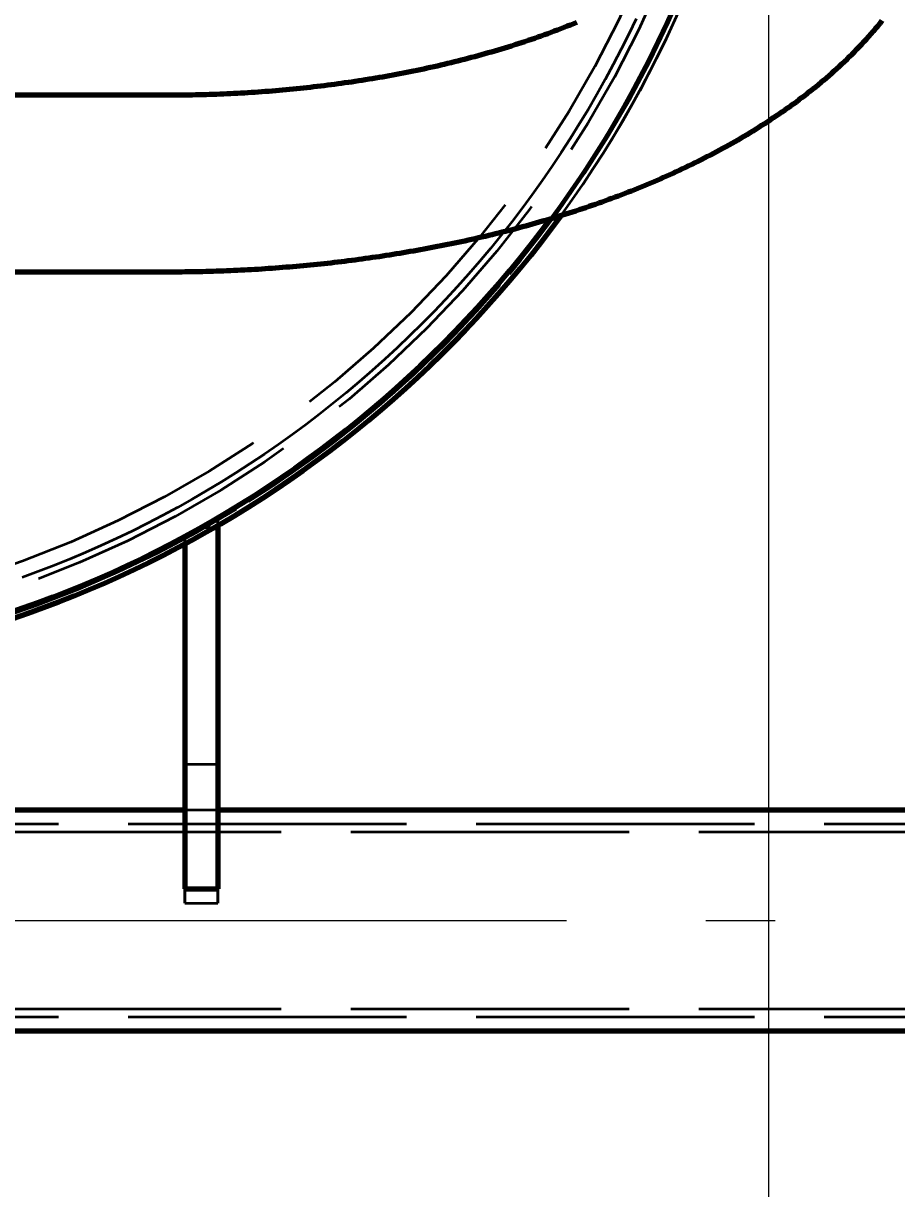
# Model space of a CAD drawing. Header units: millimetres. Extents: x 0 to 2382, y 0 to 420.
# Drawn here: x 168.29 to 180.84, y 120.15 to 136.89 of the extents above; entities that cross this region are included whole.
import ezdxf

# ---------------------------------------------------------------- set-up
doc = ezdxf.new("R2010")
doc.units = ezdxf.units.MM
doc.linetypes.add('IRAM-E-TRAZOS', pattern=[5, 4, -1])
doc.linetypes.add('IRAM-F-TRAZO-PUNTO', pattern=[20, 15, -2, 1, -2])
for name, color, linetype, lineweight in [('01-VISIBLE', 7, 'CONTINUOUS', 70), ('02-OCULTA', 4, 'IRAM-E-TRAZOS', 35), ('03-EJE', 1, 'IRAM-F-TRAZO-PUNTO', 18), ('04-COTA', 3, 'CONTINUOUS', 18)]:
    doc.layers.add(name, color=color, linetype=linetype, lineweight=lineweight)
doc.styles.add('ISO3098', font='isocpeur.ttf')
doc.dimstyles.new('FLAMA-IRAM', dxfattribs={"dimtxt": 3.5, "dimasz": 3.5, "dimexe": 2, "dimexo": 1.5, "dimgap": 1, "dimtad": 1, "dimdec": 1, "dimtxsty": 'ISO3098', "dimblk": 'IRAM_FLECHA', "dimblk1": 'IRAM_FLECHA', "dimblk2": 'IRAM_FLECHA', "dimcen": 2.5, "dimclrd": 256, "dimclre": 256, "dimclrt": 256, "dimazin": 3, "dimtfac": 1, "dimtmove": 0, "dimatfit": 3, "dimlwd": 18, "dimlwe": 18})

# ---------------------------------------------------------------- blocks, each defined once
blk = doc.blocks.new('IRAM_FLECHA')
blk.add_solid([(0, 0), (-1, 0.125), (-1, -0.125)])

msp = doc.modelspace()

# ---------------------------------------------------------------- linework, layer by layer
at = {"layer": '01-VISIBLE'}
for p, q in [((155.63, 135.858), (170.37, 135.858)), ((155.63, 133.318), (170.37, 133.318)), ((171.044, 129.646), (171.088, 129.646)), ((171.088, 129.671), (171.088, 129.646)), ((171.088, 129.646), (171.088, 124.451)), ((170.613, 129.405), (170.613, 124.451)), ((155.388, 125.588), (170.613, 125.588)), ((171.088, 125.588), (181.2, 125.588)), ((170.613, 124.451), (171.088, 124.451)), ((144.8, 122.413), (181.2, 122.413))]:
    msp.add_line(p, q, dxfattribs=at)
for points in [[(170.37, 133.318), (170.42, 133.318), (170.47, 133.318), (170.52, 133.318), (170.57, 133.318), (170.62, 133.319), (170.67, 133.32), (170.72, 133.32), (170.77, 133.321), (170.82, 133.322), (170.87, 133.323), (170.92, 133.325), (170.97, 133.326), (171.02, 133.327), (171.07, 133.329), (171.12, 133.331), (171.17, 133.333), (171.22, 133.335), (171.27, 133.337), (171.32, 133.339), (171.37, 133.341), (171.42, 133.343), (171.47, 133.346), (171.52, 133.349), (171.57, 133.351), (171.62, 133.354), (171.67, 133.357), (171.72, 133.36), (171.77, 133.364), (171.819, 133.367), (171.869, 133.371), (171.919, 133.374), (171.969, 133.378), (172.019, 133.382), (172.069, 133.386), (172.119, 133.39), (172.169, 133.394), (172.218, 133.398), (172.268, 133.403), (172.318, 133.407), (172.368, 133.412), (172.418, 133.417), (172.467, 133.422), (172.517, 133.427), (172.567, 133.432), (172.617, 133.437), (172.666, 133.443), (172.716, 133.448), (172.766, 133.454), (172.815, 133.46), (172.865, 133.466), (172.915, 133.472), (172.964, 133.478), (173.014, 133.484), (173.064, 133.491), (173.113, 133.497), (173.163, 133.504), (173.212, 133.511), (173.262, 133.518), (173.311, 133.525), (173.361, 133.532), (173.41, 133.539), (173.46, 133.547), (173.509, 133.554), (173.559, 133.562), (173.608, 133.57), (173.657, 133.578), (173.707, 133.586), (173.756, 133.594), (173.806, 133.602), (173.855, 133.611), (173.904, 133.619), (173.953, 133.628), (174.003, 133.637), (174.052, 133.646), (174.101, 133.655), (174.15, 133.664), (174.199, 133.674), (174.248, 133.683), (174.297, 133.693), (174.346, 133.702), (174.396, 133.712), (174.445, 133.722), (174.493, 133.733), (174.542, 133.743), (174.591, 133.753), (174.64, 133.764), (174.689, 133.775), (174.738, 133.786), (174.787, 133.797), (174.835, 133.808), (174.884, 133.819), (174.933, 133.83), (174.982, 133.842), (175.03, 133.854), (175.079, 133.866), (175.127, 133.878), (175.176, 133.89), (175.224, 133.902), (175.273, 133.914), (175.321, 133.927), (175.37, 133.94), (175.418, 133.953), (175.466, 133.966), (175.514, 133.979), (175.563, 133.992), (175.611, 134.005), (175.659, 134.019), (175.707, 134.033), (175.755, 134.047), (175.803, 134.061), (175.851, 134.075), (175.899, 134.089), (175.947, 134.104), (175.995, 134.119), (176.043, 134.133), (176.09, 134.148), (176.138, 134.163), (176.186, 134.179), (176.233, 134.194), (176.281, 134.21), (176.328, 134.226), (176.376, 134.242), (176.423, 134.258), (176.47, 134.274), (176.517, 134.29), (176.565, 134.307), (176.612, 134.324), (176.659, 134.341), (176.706, 134.358), (176.753, 134.375), (176.8, 134.392), (176.846, 134.41), (176.893, 134.428), (176.94, 134.446), (176.987, 134.464), (177.033, 134.482), (177.08, 134.5), (177.126, 134.519), (177.172, 134.538), (177.219, 134.557), (177.265, 134.576), (177.311, 134.595), (177.357, 134.615), (177.403, 134.635), (177.449, 134.654), (177.495, 134.675), (177.54, 134.695), (177.586, 134.715), (177.632, 134.736), (177.677, 134.757), (177.723, 134.778), (177.768, 134.799), (177.813, 134.82), (177.858, 134.842), (177.903, 134.864), (177.948, 134.886), (177.993, 134.908), (178.038, 134.93), (178.082, 134.953), (178.127, 134.976), (178.171, 134.999), (178.215, 135.022), (178.26, 135.045), (178.304, 135.069), (178.348, 135.093), (178.392, 135.117), (178.435, 135.141), (178.479, 135.166), (178.522, 135.19), (178.566, 135.215), (178.609, 135.24), (178.652, 135.266), (178.695, 135.291), (178.738, 135.317), (178.781, 135.343), (178.823, 135.369), (178.866, 135.396), (178.908, 135.423), (178.95, 135.449), (178.992, 135.477), (179.034, 135.504), (179.076, 135.532), (179.117, 135.56), (179.159, 135.588), (179.2, 135.616), (179.241, 135.645), (179.282, 135.673), (179.323, 135.703), (179.363, 135.732), (179.403, 135.761), (179.444, 135.791), (179.483, 135.821), (179.523, 135.852), (179.563, 135.882), (179.602, 135.913), (179.641, 135.944), (179.68, 135.976), (179.719, 136.007), (179.758, 136.039), (179.796, 136.071), (179.834, 136.104), (179.872, 136.136), (179.91, 136.169), (179.947, 136.203), (179.984, 136.236), (180.021, 136.27), (180.058, 136.304), (180.094, 136.338), (180.13, 136.373), (180.166, 136.408), (180.202, 136.443), (180.237, 136.478), (180.272, 136.514), (180.307, 136.55), (180.341, 136.586), (180.375, 136.623), (180.409, 136.66), (180.443, 136.697), (180.476, 136.734), (180.509, 136.772), (180.541, 136.81), (180.574, 136.848), (180.605, 136.886), (180.637, 136.925)], [(170.37, 135.858), (170.42, 135.858), (170.47, 135.858), (170.52, 135.858), (170.57, 135.859), (170.62, 135.859), (170.67, 135.86), (170.721, 135.861), (170.771, 135.862), (170.821, 135.863), (170.871, 135.864), (170.921, 135.866), (170.971, 135.867), (171.021, 135.869), (171.071, 135.871), (171.121, 135.873), (171.171, 135.875), (171.221, 135.877), (171.271, 135.879), (171.321, 135.882), (171.371, 135.884), (171.421, 135.887), (171.471, 135.89), (171.521, 135.893), (171.571, 135.896), (171.621, 135.899), (171.671, 135.903), (171.721, 135.906), (171.771, 135.91), (171.821, 135.914), (171.871, 135.918), (171.921, 135.922), (171.97, 135.926), (172.02, 135.931), (172.07, 135.935), (172.12, 135.94), (172.17, 135.945), (172.22, 135.95), (172.27, 135.955), (172.319, 135.96), (172.369, 135.966), (172.419, 135.971), (172.469, 135.977), (172.518, 135.982), (172.568, 135.988), (172.618, 135.994), (172.668, 136.001), (172.717, 136.007), (172.767, 136.014), (172.817, 136.02), (172.866, 136.027), (172.916, 136.034), (172.965, 136.041), (173.015, 136.048), (173.064, 136.056), (173.114, 136.063), (173.163, 136.071), (173.213, 136.079), (173.262, 136.087), (173.312, 136.095), (173.361, 136.103), (173.41, 136.112), (173.46, 136.12), (173.509, 136.129), (173.558, 136.138), (173.608, 136.147), (173.657, 136.156), (173.706, 136.165), (173.755, 136.175), (173.804, 136.184), (173.854, 136.194), (173.903, 136.204), (173.952, 136.214), (174.001, 136.225), (174.05, 136.235), (174.099, 136.246), (174.147, 136.256), (174.196, 136.267), (174.245, 136.278), (174.294, 136.29), (174.343, 136.301), (174.391, 136.313), (174.44, 136.324), (174.489, 136.336), (174.537, 136.348), (174.586, 136.36), (174.634, 136.373), (174.683, 136.385), (174.731, 136.398), (174.78, 136.411), (174.828, 136.424), (174.876, 136.438), (174.925, 136.451), (174.973, 136.465), (175.021, 136.478), (175.069, 136.492), (175.117, 136.507), (175.165, 136.521), (175.213, 136.536), (175.261, 136.55), (175.309, 136.565), (175.356, 136.58), (175.404, 136.596), (175.452, 136.611), (175.499, 136.627), (175.547, 136.643), (175.594, 136.659), (175.642, 136.675), (175.689, 136.691), (175.736, 136.708), (175.783, 136.725), (175.83, 136.742), (175.877, 136.759), (175.924, 136.777), (175.971, 136.794), (176.018, 136.812), (176.064, 136.83), (176.111, 136.849), (176.158, 136.867), (176.204, 136.886), (176.25, 136.905)]]:
    msp.add_lwpolyline(points, dxfattribs=at)
for radius, start, end in [(16.096, -144.0025, -35.9975), (16, -143.5447, -36.4553)]:
    msp.add_arc((163, 143.588), radius, start, end, dxfattribs=at)
at = {"layer": '02-OCULTA'}
for p, q in [((175.885, 134.102), (175.909, 134.084)), ((175.885, 134.102), (175.909, 134.084)), ((171.515, 130.041), (171.531, 130.016)), ((171.515, 130.041), (171.531, 130.016)), ((171.088, 124.245), (171.088, 129.782)), ((171.088, 129.782), (171.088, 129.671)), ((170.85, 129.646), (171.044, 129.646)), ((170.613, 124.245), (170.613, 129.514)), ((170.613, 129.514), (170.613, 129.405)), ((170.613, 126.245), (170.613, 124.245)), ((170.613, 124.451), (170.613, 126.245)), ((170.613, 126.245), (171.088, 126.245)), ((171.088, 126.245), (171.088, 124.245)), ((171.088, 124.451), (171.088, 126.245)), ((170.613, 125.588), (171.088, 125.588)), ((138, 125.27), (188, 125.27)), ((144.8, 125.388), (181.2, 125.388)), ((170.613, 124.245), (171.088, 124.245)), ((138, 122.73), (188, 122.73)), ((144.8, 122.613), (181.2, 122.613))]:
    msp.add_line(p, q, dxfattribs=at)
for points in [[(177.1, 136.952), (176.995, 136.732), (176.885, 136.513), (176.772, 136.295), (176.656, 136.08), (176.537, 135.866), (176.414, 135.655), (176.287, 135.445), (176.158, 135.237), (176.025, 135.032), (175.889, 134.828), (175.75, 134.627), (175.608, 134.427), (175.462, 134.23), (175.314, 134.036), (175.162, 133.844), (175.008, 133.654), (174.85, 133.466), (174.69, 133.281), (174.527, 133.099), (174.36, 132.919), (174.191, 132.742), (174.02, 132.568), (173.845, 132.396), (173.668, 132.227), (173.488, 132.061), (173.306, 131.898), (173.121, 131.737), (172.934, 131.58), (172.744, 131.425), (172.552, 131.273), (172.357, 131.125), (172.16, 130.98), (171.961, 130.837), (171.76, 130.698), (171.556, 130.562), (171.35, 130.429), (171.143, 130.3), (170.933, 130.174), (170.721, 130.051), (170.508, 129.931), (170.292, 129.815), (170.075, 129.702), (169.856, 129.593), (169.635, 129.487), (169.413, 129.384), (169.189, 129.285), (168.964, 129.19), (168.737, 129.098), (168.509, 129.01), (168.279, 128.925)], [(177.1, 136.952), (176.995, 136.732), (176.885, 136.513), (176.772, 136.295), (176.656, 136.08), (176.537, 135.866), (176.414, 135.655), (176.287, 135.445), (176.158, 135.237), (176.025, 135.032), (175.889, 134.828), (175.75, 134.627), (175.608, 134.427), (175.462, 134.23), (175.314, 134.036), (175.162, 133.844), (175.008, 133.654), (174.85, 133.466), (174.69, 133.281), (174.527, 133.099), (174.36, 132.919), (174.191, 132.742), (174.02, 132.568), (173.845, 132.396), (173.668, 132.227), (173.488, 132.061), (173.306, 131.898), (173.121, 131.737), (172.934, 131.58), (172.744, 131.425), (172.552, 131.273), (172.357, 131.125), (172.16, 130.98), (171.961, 130.837), (171.76, 130.698), (171.556, 130.562), (171.35, 130.429), (171.143, 130.3), (170.933, 130.174), (170.721, 130.051), (170.508, 129.931), (170.292, 129.815), (170.075, 129.702), (169.856, 129.593), (169.635, 129.487), (169.413, 129.384), (169.189, 129.285), (168.964, 129.19), (168.737, 129.098), (168.509, 129.01), (168.279, 128.925)], [(170.85, 129.646), (170.811, 129.623), (170.771, 129.601), (170.732, 129.58), (170.692, 129.558), (170.652, 129.536), (170.613, 129.514)]]:
    msp.add_lwpolyline(points, dxfattribs=at)
for radius in [16.096, 16, 16, 16, 15.68, 15.68, 15.68, 15.68, 15.68, 15.68, 15.68, 15.68, 15.36, 15.36, 15.36, 15.36]:
    msp.add_circle((163, 143.588), radius, dxfattribs=at)
for radius, start, end in [(16.03, 162, 18), (16.03, 162, 18), (16, 162, 18), (16, 162, 18), (16, -36.4553, -21.0919), (16.096, -35.9975, -20.5285), (16, -57.847, -36.3611), (16, -57.847, -36.3611), (16.03, -57.847, -36.3611), (16.03, -57.847, -36.3611), (16, -61.5898, -59.6375), (16, -60.6183, -59.6375)]:
    msp.add_arc((163, 143.588), radius, start, end, dxfattribs=at)
at = {"layer": '03-EJE'}
msp.add_line((141.1, 124), (184.9, 124), dxfattribs=at)

# ---------------------------------------------------------------- dimensions: what is measured, and where the dimension line sits
at = {"layer": '04-COTA'}
for base, p1, p2, override in [((147, 96.5), (147, 143.588), (179, 143.588), {"dimlfac": 10, "dimpost": '%%c<>'}), ((141.4, 87.5), (141.4, 124), (184.6, 124), {"dimlfac": 10, "dimpost": 'trocha <>'})]:
    msp.add_linear_dim(base=base, p1=p1, p2=p2, dimstyle='FLAMA-IRAM', override=override, dxfattribs=at).render()

doc.saveas('drawing.dxf')
